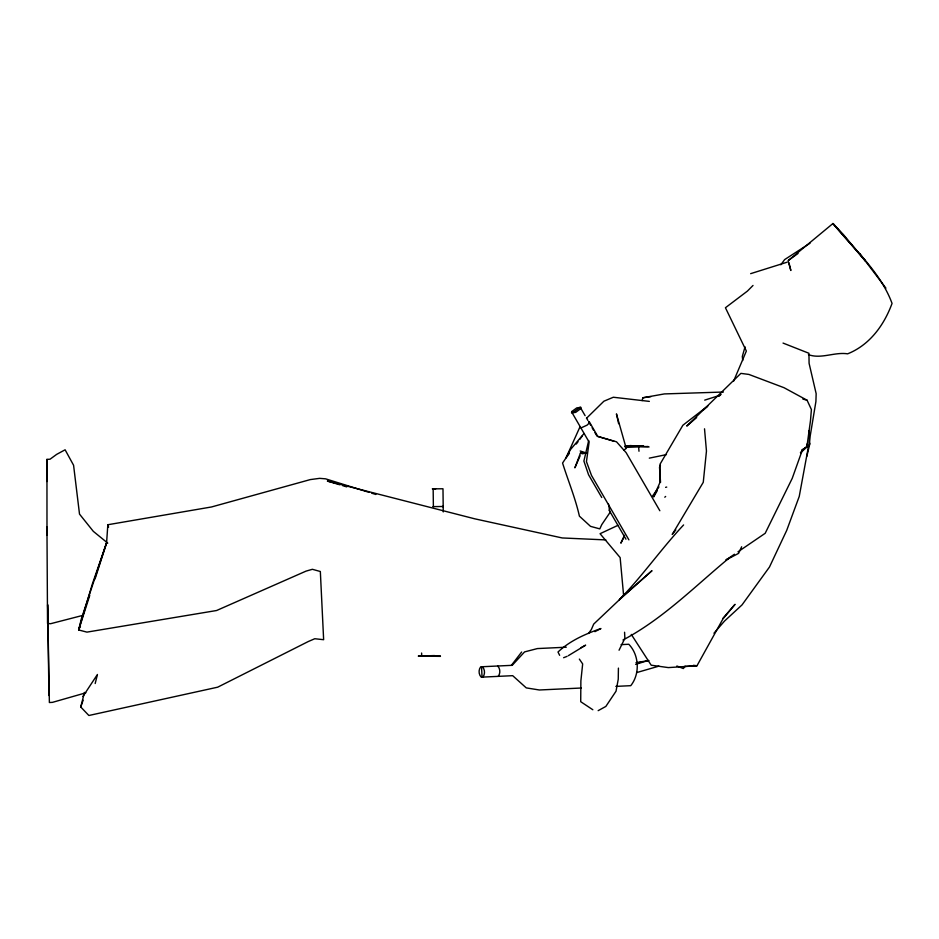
<?xml version="1.0" encoding="UTF-8"?>
<svg xmlns="http://www.w3.org/2000/svg" width="939" height="939" viewBox="0 0 939 939"><rect width="100%" height="100%" fill="white"/><g stroke="black" fill="none" stroke-linecap="round" stroke-linejoin="round"><path stroke-width="1.41" d="M806.883 444.077L806.871 447.011L800.591 452.821M618.414 668.11L618.249 679.202L616.031 691.21L605.843 706.433L598.155 710.659M368.898 492.306L325.61 478.843L319.636 478.35L310.281 479.594L211.521 506.966L107.832 524.737L106.577 542.977L95.062 578.882M787.035 262.227L750.648 273.66M713.957 633.215L724.497 621.078L742.021 604.916L769.475 567.027L786.718 530.382L799.242 496.438L808.502 446.248M808.972 443.361L815.909 401.54L816.155 393.664L809.089 363.334L808.937 353.275L783.044 343.075M80.472 625.984L78.641 629.963L92.315 584.117L106.53 542.977L81.282 619.083L78.676 629.963L86.94 632.123L216.592 610.514L306.067 571.112L312.382 569.304L320.34 571.499L323.638 639.705L314.788 638.731L308.321 641.513L217.684 687.184L88.876 715.495L80.742 706.997L84.463 692.395M642.17 400.601L642.804 397.772L664.354 393.922L723.406 392.033M588.612 421.705L589.352 421.869L589.023 423.254L587.039 425.167L581.429 427.726L579.962 427.409M588.706 440.532L583.894 461.049L588.565 474.782L601.758 497.517M806.824 456.342L809.794 443.889L808.972 430.79M95.191 683.522L97.116 675.763M745.05 346.82L742.315 356.456L742.726 360.47M78.676 629.963L89.745 595.443M80.742 706.997L83.148 700.201M579.973 426.869L565.982 457.927L562.567 463.044C568.154 480.815 575.325 497.975 579.41 516.157L590.514 526.356L599.81 528.88L601.77 524.608L609.927 512.588L608.507 504.09M619.059 650.222L624.869 638.32L624.576 632.252M733.523 381.351L746.352 351.045L725.436 307.746L747.409 291.102L753.008 285.456M580.056 455.92L574.879 467.845L580.419 453.197L581.769 451.952M660.446 465.286L659.518 467.317L660.551 482.388M624.541 535.289L620.867 543.176L624.001 536.92M741.657 546.768L738.594 553.353L726.164 559.89L734.439 554.245M657.171 490.874L653.614 496.954L659.718 482.998L660.011 464.242L682.864 425.261L707.983 405.871M482.881 677.089C485.228 674.167 485.005 669.413 482.4 666.737M498.21 676.362C500.557 673.451 500.334 668.697 497.717 666.009M82.925 696.492L97.445 674.46M652.523 496.05L658.943 486.918M588.483 633.473L591.347 629.541L593.706 624.083L624.048 595.349L651.983 570.689L619.306 599.751C642.323 576.17 661.103 548.998 683.592 524.948M780.825 264.775L784.617 259.61L810.005 243.236M569.421 453.302L565.982 457.927L570.466 449.593L583.999 433.548M576.3 444.041L578.025 441.729M579.739 439.417L582.321 435.942M511.368 665.364L521.65 652.03M675.822 529.913L672.218 534.467L703.264 482.306L706.457 451.049L704.52 428.806M722.666 618.601L735.037 604.34L722.877 619.036L696.973 665.774L668.31 667.594L651.197 665.199L631.29 634.412M685.212 666.338L683.287 668.545L676.866 665.997M809.794 443.889L802.211 450.415L792.234 478.35L765.179 533.305L737.984 551.827M586.523 418.242L603.894 401.211L613.32 397.244L649.342 401.387M800.439 452.68L802.516 450.72M703.874 409.627L707.102 406.751M718.969 396.211L721.129 394.286M664.789 497.212L665.645 496.461M696.668 417.562L686.738 426.06L740.871 373.382L748.876 374.426L784.03 387.701L807.071 400.214L811.402 409.521L810.486 420.613L806.871 447.011L801.871 449.816M623.93 450.11L626.231 448.396L616.442 413.876L618.625 423.7M788.748 260.162L798.044 253.46M726.164 559.89L728.582 558.47C694.414 586.816 662.664 619.047 622.98 639.999M580.713 647.816L585.643 645.163L568.306 655.704M665.61 487.388L665.904 487.235A5.704 2.876 -65.9 0 1 666.737 487.118M594.927 631.654L600.948 628.52C585.466 633.966 570.079 640.621 558.001 652.018L559.644 655.316M618.003 525.312L600.068 533.704L620.139 557.59L623.59 595.197M563.6 657.723L567.074 656.361M704.696 400.131L720.037 395.272M635.644 664.354L648.11 660.528M636.619 672.606L658.943 666.127M85.825 692.818L52.502 702.349L49.38 702.525L47.619 604.704M638.285 662.875L642.464 661.678M82.961 615.35L50.624 623.707L47.537 623.437L46.95 527.014M649.307 458.138L666.444 454.617M635.985 662.688L648.919 660.516M642.804 397.772L650.985 396.622M624.963 446.283L643.497 445.779M625.104 446.248L630.409 445.567L649.084 446.952M46.985 535.277L46.95 459.394L50.072 459.194L56.622 454.394L65.108 449.793L73.582 465.263L79.51 514.103L93.337 531.368L107.762 543.118M684.39 666.444L696.973 665.774L693.475 665.317M442.351 506.532L443.196 506.485L432.891 506.626M566.264 647.206L537.413 648.567L524.572 651.901L512.201 665.328L480.709 666.807C478.362 669.73 478.585 674.484 481.202 677.172L512.694 675.681L526.263 687.888L539.362 689.989L581.206 688.017M621.102 644.624L628.79 644.26C639.236 654.988 640.14 674.014 630.75 685.681L615.843 686.386M625.304 447.434L648.098 446.495M434.593 655.575L418.289 656.091L440.45 656.361M435.731 488.82L433.161 488.82L433.372 506.532M440.344 655.938L421.658 655.938L421.623 653.028M434.933 488.949L432.327 488.855L442.985 488.773L443.255 511.931M586.1 453.349L580.419 453.197L583.096 453.866M605.831 539.913L562.203 537.953L474.711 518.809L327.359 481.061L339.824 484.794M802.857 399.075L807.071 400.214M808.432 354.637C821.05 359.332 834.56 351.796 847.647 353.827C869.702 344.989 884.104 325.14 892.05 303.414C880.5 271.934 853.704 248.952 832.963 223.505L788.056 260.713L790.849 270.491L788.995 262.943M597.04 436.224L613.977 441.248M342.606 485.627L346.761 486.872M371.68 493.175L375.87 494.477M580.185 450.99L586.734 453.091M592.826 709.743L580.713 701.703L580.877 680.904L582.661 663.92L579.351 659.096M859.878 253.765L885.911 288.144M659.847 510.746L626.125 452.645L616.524 441.811L597.779 436.389L589.352 421.869M585.103 415.66L580.196 407.197L572.274 413.054L589.117 442.081L586.452 461.612L591.5 475.439L628.895 539.855M586.511 418.078L587.92 420.496M589.316 422.914L590.725 425.332M592.133 427.75L593.53 430.179M594.939 432.597L596.335 435.015M609.094 510.147L625.961 539.197M107.832 524.737L108.595 527.143M638.637 447.046L638.99 451.248M481.554 666.772L482.047 677.125M48.957 695.494L47.666 604.88M46.95 459.394L46.985 481.531M571.863 411.505L571.534 412.89L575.701 412.362L580.595 408.735L580.924 407.35L576.757 407.89L571.863 411.505M843.386 234.586L832.963 223.505L865.406 260.995L843.386 234.586"/></g></svg>
